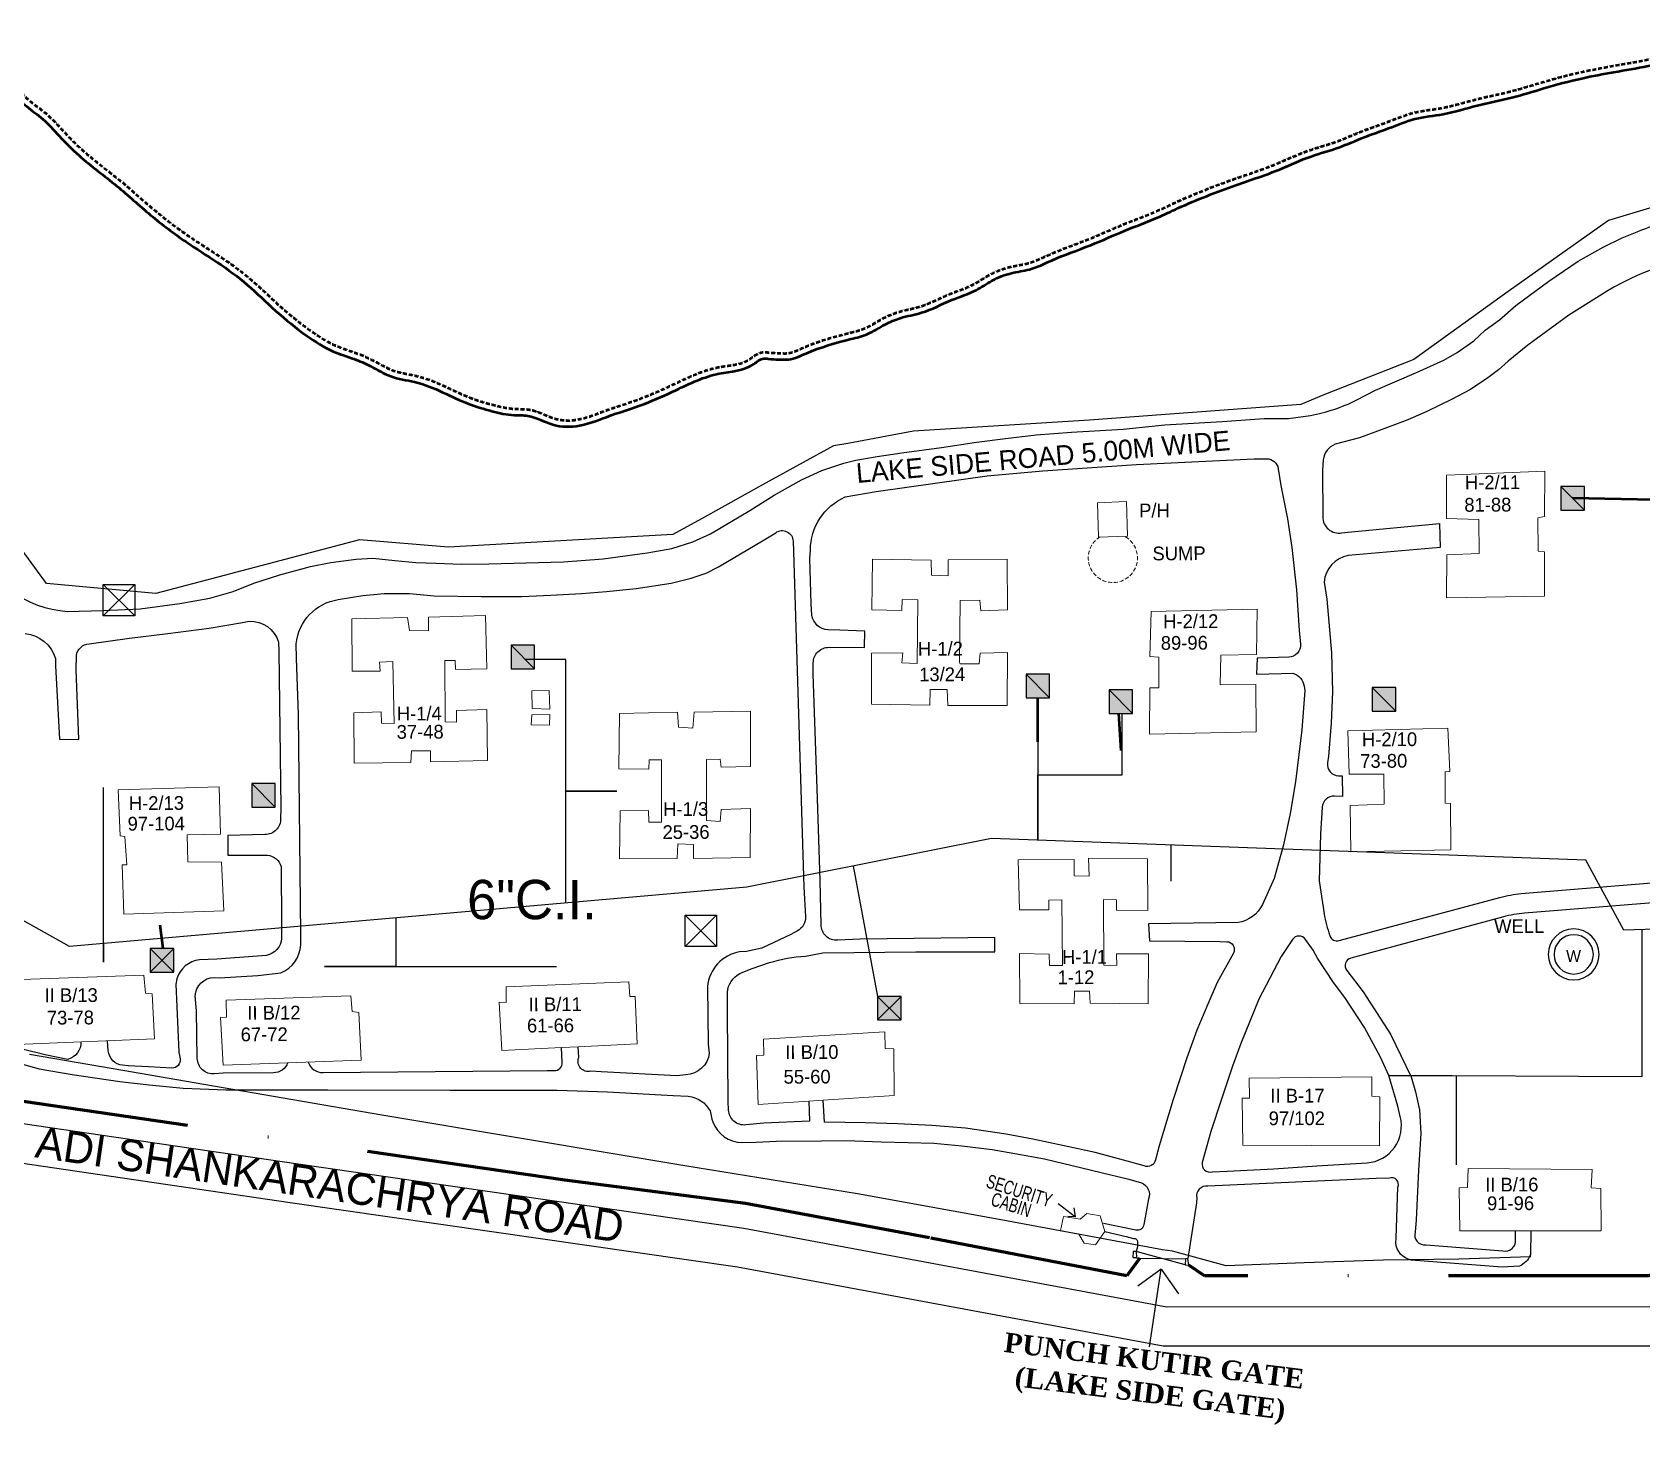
# Model space of a CAD drawing. Header units: millimetres. Extents: x 783 to 2788, y -521 to 1643.
# Drawn here: x 1737.2 to 1941.9, y -450.1 to -272.9 of the extents above; entities that cross this region are included whole.
import ezdxf

# ---------------------------------------------------------------- set-up
doc = ezdxf.new("R2010")
doc.units = ezdxf.units.MM
doc.linetypes.add('DASHDOTX2', pattern=[50.8, 25.4, -12.7, 0, -12.7])
doc.linetypes.add('DASHED', pattern=[0.75, 0.5, -0.25])
for name, color, linetype, lineweight in [('Boudary Wall', 6, 'DASHDOTX2', 60), ('Building', 1, 'Continuous', 9), ('Lake', 140, 'DASHED', 50), ('Water Supply Line', 5, 'Continuous', 50)]:
    doc.layers.add(name, color=color, linetype=linetype, lineweight=lineweight)
for name, color, linetype in [('Fencing', 7, 'FENCELINE3'), ('Gate', 3, 'Continuous'), ('Road', 7, 'Continuous'), ('Road Binding', 203, 'DASHDOTX2'), ('Text Building', 7, 'Continuous'), ('Text Road', 3, 'Continuous'), ('Valve', 17, 'Continuous'), ('Water Line Dia Text', 7, 'Continuous'), ('Water Meter', 11, 'Continuous'), ('Well', 140, 'Continuous')]:
    doc.layers.add(name, color=color, linetype=linetype)
doc.linetypes.add('FENCELINE3', pattern='A,0.5,-0.2,["X",Standard,S=0.1,R=0,X=-0.1,Y=-0.05],-0.25', length=0.95)

# ---------------------------------------------------------------- blocks, each defined once
blk = doc.blocks.new('ACAD-Master Plan')
at = {"layer": 'Boudary Wall'}
for points in [[(-341.46, -116.55), (-345.55, -115.98), (-347.03, -115.83), (-355.47, -123.7), (-375.41, -128.32), (-400.2, -133.96), (-464.39, -148.94), (-486.76, -153.98), (-543.18, -153.99), (-545.18, -152.64)], [(-551.42, -151.73), (-553.07, -154), (-578.17, -149.16), (-601.58, -144.81), (-624.54, -141.81), (-672.55, -134.88), (-725.25, -127.17), (-765.64, -135.08)]]:
    blk.add_lwpolyline(points, dxfattribs=at)
at = {"layer": 'Building'}
for points in [[(-512.39, -57.62), (-512.42, -52.13), (-499.91, -51.64), (-499.93, -57.37), (-500.8, -57.57), (-500.73, -61.8), (-499.96, -61.9), (-499.93, -67.54), (-512.42, -67.74), (-512.36, -62.25), (-508.26, -62.09), (-508.29, -57.75)], [(-556.82, -55.65), (-553.1, -55.47), (-552.97, -59.9), (-556.69, -60)], [(-585.43, -62.83), (-577.98, -62.95), (-577.93, -64.86), (-575.78, -64.94), (-575.79, -62.9), (-568.29, -62.8), (-568.27, -69.28), (-571.66, -69.38), (-571.75, -68.02), (-574.26, -68.07), (-574.34, -75.96), (-574.29, -76.14), (-571.87, -76.13), (-571.73, -74.77), (-568.26, -74.68), (-568.29, -81.43), (-575.83, -81.44), (-575.93, -79.41), (-578.07, -79.41), (-578.11, -81.4), (-585.56, -81.28), (-585.53, -74.76), (-581.56, -74.75), (-581.69, -76.02), (-579.73, -76.1), (-579.66, -67.99), (-581.67, -67.95), (-581.71, -69.35), (-585.5, -69.27)], [(-536.56, -74.94), (-536.48, -69.19), (-549.99, -69.48), (-550.13, -75.19), (-548.99, -75.28), (-548.99, -79.18), (-550.13, -79.18), (-550.17, -85.07), (-536.64, -84.77), (-536.67, -78.74), (-541.21, -78.8), (-541.11, -75.03)], [(-641.91, -70.21), (-634.63, -70), (-634.49, -76.78), (-638.45, -76.87), (-638.49, -75.7), (-639.83, -75.71), (-639.76, -83.53), (-638.34, -83.57), (-638.35, -82.08), (-634.47, -81.96), (-634.4, -88.45), (-641.64, -88.62), (-641.64, -87.22), (-644.07, -87.22), (-644.15, -88.7), (-651.34, -88.79), (-651.41, -82.38), (-647.93, -82.25), (-647.88, -83.7), (-646.27, -83.74), (-646.42, -75.83), (-648.12, -75.92), (-648.03, -77.08), (-651.59, -77.08), (-651.66, -70.42), (-644.58, -70.25), (-644.33, -71.9), (-641.91, -71.93)], [(-628.76, -79.55), (-626.57, -79.51), (-626.48, -81.91), (-628.71, -81.83)], [(-628.75, -82.64), (-626.48, -82.59), (-626.52, -83.92), (-628.82, -83.88)], [(-610.21, -82.26), (-610.12, -84.19), (-608.26, -84.3), (-608.11, -82.26), (-600.95, -82.17), (-600.93, -89.18), (-604.69, -89.27), (-604.78, -88.27), (-606.52, -88.31), (-606.55, -96.06), (-604.82, -96.18), (-604.69, -94.66), (-600.93, -94.54), (-600.99, -100.76), (-608.18, -100.89), (-608.18, -99.12), (-610.2, -99.04), (-610.28, -100.89), (-617.59, -100.94), (-617.5, -94.84), (-613.91, -94.79), (-613.87, -96.27), (-612.25, -96.27), (-612.26, -88.36), (-613.83, -88.36), (-613.87, -89.52), (-617.67, -89.49), (-617.61, -82.44)], [(-512.56, -89.86), (-511.97, -89.84), (-512.23, -84.33), (-524.97, -84.64), (-524.8, -90.17), (-520.4, -90.16), (-520.32, -93.97), (-524.68, -94.15), (-524.56, -100.04), (-511.85, -99.79), (-511.91, -93.88), (-512.59, -93.86)], [(-668.36, -97.8), (-668.54, -91.8), (-681.39, -92.16), (-681.13, -98.01), (-680.52, -98.08), (-680.27, -101.71), (-680.88, -101.71), (-680.67, -107.97), (-667.94, -107.55), (-668.24, -101.38), (-672.52, -101.34), (-672.6, -97.89)], [(-559.73, -117.78), (-557.81, -117.79), (-557.73, -119.31), (-550.37, -119.38), (-550.33, -113.03), (-554.37, -113.04), (-554.36, -114.51), (-556.01, -114.49), (-556.03, -106.13), (-554.4, -106.17), (-554.37, -107.46), (-550.38, -107.5), (-550.44, -100.94), (-557.94, -100.87), (-557.88, -103.13), (-559.77, -103.11), (-559.78, -101.02), (-566.9, -101.05), (-566.74, -107.43), (-562.98, -107.45), (-563, -106.19), (-561.32, -106.14), (-561.24, -114.52), (-562.89, -114.53), (-562.97, -113.06), (-566.74, -112.97), (-566.68, -119.34), (-559.75, -119.39)], [(-693.68, -116.3), (-693.68, -118.65), (-694.46, -118.75), (-694.26, -124.55), (-676.77, -123.83), (-677.07, -118.1), (-677.88, -118.04), (-678.11, -115.75)], [(-667.62, -118.91), (-667.61, -121.07), (-668.37, -121.13), (-668.03, -127.2), (-650.45, -126.54), (-650.75, -120.47), (-651.6, -120.38), (-651.77, -118.35)], [(-537.45, -131.39), (-537.49, -128.85), (-521.91, -128.69), (-521.91, -131.12), (-520.9, -131.21), (-520.92, -137.46), (-538.3, -137.37), (-538.39, -131.4)], [(-561.11, -146.44), (-558.99, -146.8), (-558.14, -146.05), (-556.46, -146.35), (-555.85, -148.35), (-557.06, -150.06), (-558.52, -149.83), (-559.16, -148.69), (-561.51, -148.22)]]:
    blk.add_lwpolyline(points, close=True, dxfattribs=at)
for points in [[(-622.85, -124.84), (-615.37, -124.48), (-615.63, -118.44), (-616.3, -118.47), (-616.43, -116.59), (-632.01, -117.21), (-632, -119.21), (-632.91, -119.19), (-632.58, -125.31), (-624.97, -124.94)], [(-622.85, -124.84), (-624.97, -124.94)], [(-591.69, -131.65), (-582.66, -131.07), (-582.73, -125.12), (-583.81, -125.05), (-583.87, -122.94), (-599.28, -123.88), (-599.25, -125.92), (-600.18, -125.97), (-599.96, -132.18), (-593.52, -131.76)], [(-593.52, -131.76), (-591.69, -131.65)], [(-501.69, -148.27), (-492.73, -148.27), (-492.78, -142.88), (-494.01, -142.79), (-493.87, -140.47), (-509.64, -140.32), (-509.73, -142.76), (-510.78, -142.78), (-510.7, -148.26), (-503.63, -148.27)], [(-503.63, -148.27), (-501.69, -148.27)]]:
    blk.add_lwpolyline(points, dxfattribs=at)
at = {"layer": 'Building', "linetype": 'DASHED'}
blk.add_arc((-554.85, -62.66), 3.13, 121.5807, 61.3452, dxfattribs=at)
at = {"layer": 'Fencing', "linetype": 'FENCELINE3'}
blk.add_lwpolyline([(-480.82, -16.43), (-491.79, -19.71), (-504.56, -28.78), (-516.58, -37.41), (-528.02, -41.91), (-530.96, -43.12), (-545.87, -44.25), (-557.82, -45.11), (-580.21, -46.54), (-588.57, -48.08), (-590.38, -48.38), (-599.41, -53.37), (-607.17, -57.68), (-610.83, -59.68), (-639.34, -61.29), (-650.67, -60.37), (-676.6, -67.18), (-690.47, -65.91), (-694.74, -60.1)], dxfattribs=at)
at = {"layer": 'Gate'}
for points in [[(-545.6, -151.84), (-545.66, -152.58), (-551.87, -150.9), (-552.25, -150.9), (-552.29, -151.65), (-551.86, -151.67)], [(-551.86, -151.67), (-551.86, -151.72), (-551.42, -151.73)], [(-551.42, -151.73), (-545.59, -151.82), (-545.6, -151.84)], [(-545.66, -152.58), (-545.18, -152.64), (-545.3, -151.79), (-545.6, -151.84)]]:
    blk.add_lwpolyline(points, dxfattribs=at)
at = {"layer": 'Lake'}
blk.add_open_spline([(-798.22, 179.18), (-797.78, 179.3), (-797.35, 179.42), (-796.06, 179.78), (-795.19, 180.02), (-793.44, 180.47), (-792.57, 180.67), (-790.78, 181.04), (-789.87, 181.18), (-788.55, 181.28), (-788.16, 181.29), (-787.39, 181.29), (-787.01, 181.27), (-786.24, 181.24), (-785.86, 181.22), (-785.25, 181.21), (-785.02, 181.21), (-784.49, 181.24), (-784.18, 181.27), (-783.54, 181.34), (-783.2, 181.37), (-782.63, 181.4), (-782.39, 181.41), (-781.92, 181.39), (-781.69, 181.37), (-781.01, 181.28), (-780.57, 181.18), (-779.62, 180.91), (-779.11, 180.74), (-778, 180.37), (-777.4, 180.16), (-776.19, 179.76), (-775.59, 179.58), (-774.37, 179.21), (-773.75, 179.04), (-772.49, 178.64), (-771.85, 178.41), (-770.59, 177.89), (-769.98, 177.59), (-768.71, 176.88), (-768.06, 176.44), (-766.84, 175.5), (-766.26, 175), (-765.17, 173.95), (-764.65, 173.41), (-763.88, 172.63), (-763.63, 172.37), (-763.09, 171.85), (-762.82, 171.59), (-762.3, 171.06), (-762.06, 170.8), (-761.58, 170.23), (-761.35, 169.93), (-760.93, 169.32), (-760.73, 169), (-760.29, 168.28), (-760.06, 167.87), (-759.59, 167.07), (-759.35, 166.66), (-758.78, 165.67), (-758.44, 165.07), (-757.8, 163.86), (-757.49, 163.24), (-756.8, 161.82), (-756.43, 161.01), (-755.68, 159.39), (-755.31, 158.58), (-754.58, 156.87), (-754.23, 155.99), (-753.55, 154.21), (-753.22, 153.32), (-752.57, 151.53), (-752.25, 150.63), (-751.66, 149.04), (-751.39, 148.35), (-750.83, 146.96), (-750.53, 146.25), (-750.09, 145.07), (-749.92, 144.61), (-749.49, 143.18), (-749.28, 142.23), (-748.99, 140.76), (-748.89, 140.24), (-748.68, 139.2), (-748.57, 138.69), (-748.22, 137.14), (-747.98, 136.11), (-747.54, 134.22), (-747.33, 133.36), (-746.97, 131.77), (-746.8, 131.04), (-746.47, 129.57), (-746.3, 128.82), (-746.1, 127.62), (-746.04, 127.18), (-745.95, 126.31), (-745.91, 125.88), (-745.83, 125.06), (-745.79, 124.66), (-745.64, 123.5), (-745.5, 122.72), (-745.17, 121.15), (-744.98, 120.36), (-744.63, 118.74), (-744.48, 117.91), (-744.34, 116.71), (-744.32, 116.35), (-744.28, 115.66), (-744.26, 115.32), (-744.23, 114.6), (-744.2, 114.23), (-744.14, 113.55), (-744.09, 113.23), (-743.98, 112.58), (-743.91, 112.25), (-743.69, 111.24), (-743.52, 110.55), (-743.3, 109.09), (-743.25, 108.39), (-743.13, 107.17), (-743.07, 106.65), (-742.91, 105.61), (-742.81, 105.11), (-742.6, 104.25), (-742.49, 103.9), (-742.26, 103.18), (-742.13, 102.82), (-741.83, 101.98), (-741.67, 101.51), (-741.44, 100.66), (-741.36, 100.29), (-741.22, 99.56), (-741.17, 99.2), (-741.04, 98.12), (-740.99, 97.4), (-740.9, 95.99), (-740.86, 95.3), (-740.75, 93.93), (-740.69, 93.26), (-740.53, 91.92), (-740.43, 91.25), (-740.23, 90.05), (-740.14, 89.52), (-739.96, 88.43), (-739.89, 87.87), (-739.79, 86.73), (-739.78, 86.17), (-739.75, 85.12), (-739.73, 84.62), (-739.66, 83.83), (-739.62, 83.54), (-739.51, 82.95), (-739.45, 82.65), (-739.23, 81.75), (-739.05, 81.15), (-738.67, 79.9), (-738.46, 79.26), (-738.08, 77.95), (-737.92, 77.3), (-737.56, 75.88), (-737.38, 75.1), (-737.04, 73.76), (-736.88, 73.2), (-736.55, 72.06), (-736.37, 71.48), (-736.01, 70.29), (-735.83, 69.68), (-735.54, 68.58), (-735.42, 68.1), (-735.21, 67.15), (-735.11, 66.68), (-734.88, 65.6), (-734.75, 65), (-734.32, 63.21), (-733.96, 62.03), (-733.26, 59.87), (-732.94, 58.89), (-732.31, 56.94), (-731.99, 55.97), (-731.01, 53.07), (-730.32, 51.14), (-729.29, 48.26), (-728.95, 47.31), (-728.23, 45.27), (-727.85, 44.19), (-727.17, 42.42), (-726.89, 41.72), (-726.25, 40.35), (-725.9, 39.67), (-725.18, 38.38), (-724.81, 37.76), (-724.16, 36.7), (-723.88, 36.26), (-723.31, 35.38), (-723.02, 34.93), (-722.55, 34.14), (-722.37, 33.81), (-722.05, 33.2), (-721.92, 32.91), (-721.68, 32.34), (-721.57, 32.06), (-721.24, 31.22), (-721.04, 30.68), (-720.64, 29.77), (-720.46, 29.4), (-720.05, 28.66), (-719.82, 28.3), (-719.37, 27.66), (-719.15, 27.37), (-718.68, 26.8), (-718.43, 26.51), (-717.97, 25.95), (-717.76, 25.69), (-717.35, 25.15), (-717.17, 24.87), (-716.63, 24.04), (-716.3, 23.47), (-715.75, 22.53), (-715.53, 22.15), (-715.07, 21.38), (-714.83, 21), (-714.12, 19.85), (-713.64, 19.09), (-712.67, 17.56), (-712.18, 16.81), (-711.32, 15.5), (-710.94, 14.94), (-710.25, 13.95), (-709.93, 13.51), (-709.38, 12.79), (-709.15, 12.51), (-708.69, 11.97), (-708.46, 11.72), (-708.05, 11.34), (-707.89, 11.2), (-707.63, 11.01), (-707.54, 10.94), (-707.33, 10.8), (-707.22, 10.72), (-706.95, 10.53), (-706.8, 10.41), (-706.57, 10.19), (-706.49, 10.11), (-706.36, 9.95), (-706.29, 9.87), (-706.12, 9.63), (-706.02, 9.48), (-705.86, 9.22), (-705.79, 9.12), (-705.64, 8.91), (-705.56, 8.81), (-705.33, 8.5), (-705.16, 8.3), (-704.62, 7.69), (-704.23, 7.3), (-703.24, 6.36), (-702.63, 5.83), (-701.4, 4.74), (-700.78, 4.2), (-699.56, 3.09), (-698.95, 2.52), (-697.94, 1.53), (-697.55, 1.11), (-696.86, 0.35), (-696.57, 0), (-696, -0.7), (-695.73, -1.05), (-694.92, -2.08), (-694.39, -2.75), (-693.53, -3.67), (-693.23, -3.97), (-692.67, -4.47), (-692.42, -4.68), (-691.87, -5.1), (-691.59, -5.31), (-691.05, -5.72), (-690.8, -5.91), (-690.3, -6.33), (-690.07, -6.55), (-689.61, -6.99), (-689.4, -7.22), (-688.87, -7.78), (-688.57, -8.11), (-687.5, -9.28), (-686.69, -10.09), (-684.98, -11.61), (-684.07, -12.33), (-682.47, -13.58), (-681.78, -14.11), (-680.16, -15.44), (-679.26, -16.25), (-677.67, -17.63), (-676.99, -18.22), (-675.6, -19.36), (-674.9, -19.91), (-673.39, -21.03), (-672.59, -21.59), (-670.96, -22.67), (-670.13, -23.2), (-668.5, -24.26), (-667.7, -24.8), (-666.13, -25.92), (-665.36, -26.51), (-663.92, -27.72), (-663.26, -28.33), (-661.97, -29.54), (-661.34, -30.15), (-660.05, -31.3), (-659.39, -31.85), (-658.07, -32.9), (-657.41, -33.39), (-656.08, -34.33), (-655.4, -34.77), (-654.37, -35.34), (-654.02, -35.51), (-653.31, -35.81), (-652.93, -35.95), (-652.01, -36.27), (-651.46, -36.46), (-650.34, -36.88), (-649.79, -37.11), (-648.93, -37.53), (-648.63, -37.69), (-648.05, -38.01), (-647.77, -38.17), (-647.15, -38.49), (-646.82, -38.66), (-646.22, -38.88), (-645.94, -38.96), (-645.35, -39.1), (-645.04, -39.17), (-644.31, -39.31), (-643.88, -39.39), (-643.02, -39.6), (-642.59, -39.72), (-641.35, -40.15), (-640.56, -40.49), (-639.16, -41.13), (-638.54, -41.43), (-637.51, -41.91), (-637.08, -42.09), (-636.14, -42.46), (-635.61, -42.64), (-634.67, -42.92), (-634.26, -43.03), (-633.52, -43.22), (-633.18, -43.31), (-632.52, -43.47), (-632.2, -43.53), (-631.58, -43.63), (-631.3, -43.67), (-630.83, -43.7), (-630.64, -43.7), (-630.23, -43.71), (-630.01, -43.71), (-629.61, -43.73), (-629.42, -43.74), (-629.05, -43.79), (-628.86, -43.83), (-628.5, -43.92), (-628.33, -43.97), (-627.83, -44.14), (-627.51, -44.27), (-626.89, -44.54), (-626.58, -44.67), (-625.98, -44.89), (-625.7, -44.98), (-625.1, -45.1), (-624.79, -45.13), (-623.99, -45.17), (-623.5, -45.14), (-622.4, -44.96), (-621.78, -44.78), (-620.73, -44.42), (-620.29, -44.26), (-619.47, -43.95), (-619.1, -43.82), (-618.36, -43.56), (-617.99, -43.44), (-616.89, -43.07), (-616.16, -42.83), (-614.81, -42.34), (-614.18, -42.1), (-612.93, -41.58), (-612.31, -41.3), (-611.09, -40.75), (-610.5, -40.46), (-609.29, -39.89), (-608.67, -39.6), (-607.55, -39.14), (-607.05, -38.95), (-606.1, -38.65), (-605.66, -38.53), (-604.87, -38.36), (-604.53, -38.31), (-603.88, -38.21), (-603.56, -38.17), (-602.75, -38.04), (-602.28, -37.94), (-601.69, -37.73), (-601.53, -37.66), (-601.24, -37.51), (-601.12, -37.43), (-600.87, -37.26), (-600.72, -37.14), (-600.38, -36.89), (-600.18, -36.76), (-599.83, -36.6), (-599.71, -36.55), (-599.5, -36.5), (-599.41, -36.49), (-599.15, -36.47), (-599, -36.48), (-598.77, -36.5), (-598.69, -36.51), (-598.54, -36.53), (-598.47, -36.54), (-598.33, -36.55), (-598.26, -36.56), (-598.04, -36.58), (-597.89, -36.58), (-597.59, -36.6), (-597.43, -36.6), (-597.12, -36.62), (-596.97, -36.62), (-596.66, -36.63), (-596.5, -36.63), (-596.22, -36.62), (-596.11, -36.6), (-595.74, -36.53), (-595.48, -36.45), (-594.92, -36.23), (-594.63, -36.09), (-594.11, -35.86), (-593.89, -35.77), (-593.46, -35.59), (-593.24, -35.5), (-592.59, -35.26), (-592.16, -35.11), (-590.85, -34.69), (-589.98, -34.44), (-588.76, -34.13), (-588.41, -34.04), (-587.73, -33.87), (-587.4, -33.79), (-586.87, -33.62), (-586.66, -33.55), (-586.29, -33.4), (-586.13, -33.33), (-585.8, -33.16), (-585.63, -33.07), (-585.13, -32.79), (-584.78, -32.58), (-584.13, -32.21), (-583.83, -32.05), (-583.22, -31.77), (-582.9, -31.64), (-582.28, -31.42), (-581.97, -31.32), (-581.35, -31.16), (-581.05, -31.09), (-580.34, -30.93), (-579.94, -30.84), (-579.32, -30.66), (-579.09, -30.59), (-578.62, -30.41), (-578.38, -30.32), (-577.67, -30.01), (-577.18, -29.78), (-576.38, -29.42), (-576.08, -29.28), (-575.41, -29), (-575.07, -28.87), (-574.39, -28.62), (-574.05, -28.5), (-573.37, -28.23), (-573.01, -28.08), (-572.47, -27.8), (-572.26, -27.68), (-571.82, -27.42), (-571.6, -27.28), (-571.11, -26.98), (-570.84, -26.81), (-570.27, -26.5), (-569.98, -26.36), (-569.24, -26.04), (-568.8, -25.88), (-568.04, -25.66), (-567.73, -25.59), (-567.13, -25.47), (-566.84, -25.42), (-566.3, -25.32), (-566.06, -25.28), (-565.64, -25.17), (-565.46, -25.12), (-565.09, -25), (-564.91, -24.93), (-564.34, -24.71), (-563.96, -24.53), (-563.21, -24.19), (-562.84, -24.03), (-562.1, -23.71), (-561.73, -23.56), (-560.63, -23.13), (-559.89, -22.86), (-558.56, -22.35), (-557.96, -22.12), (-556.77, -21.62), (-556.17, -21.36), (-554.92, -20.82), (-554.27, -20.54), (-552.27, -19.72), (-550.94, -19.24), (-548.98, -18.4), (-548.3, -18.09), (-547.04, -17.5), (-546.46, -17.24), (-545.3, -16.73), (-544.72, -16.49), (-542.96, -15.77), (-541.78, -15.31), (-539.68, -14.54), (-538.75, -14.22), (-536.91, -13.59), (-536, -13.27), (-534.58, -12.74), (-534.06, -12.54), (-533.03, -12.1), (-532.51, -11.87), (-531.49, -11.43), (-530.98, -11.22), (-530.07, -10.87), (-529.66, -10.72), (-528.84, -10.46), (-528.44, -10.34), (-527.6, -10.09), (-527.16, -9.95), (-526.41, -9.7), (-526.11, -9.59), (-525.49, -9.34), (-525.17, -9.21), (-524.41, -8.89), (-523.96, -8.7), (-523.16, -8.37), (-522.81, -8.24), (-522.13, -7.99), (-521.79, -7.87), (-521.03, -7.6), (-520.62, -7.46), (-519.84, -7.17), (-519.48, -7.02), (-518.73, -6.73), (-518.35, -6.58), (-517.55, -6.3), (-517.13, -6.16), (-516.08, -5.89), (-515.47, -5.79), (-514.29, -5.61), (-513.71, -5.53), (-512.77, -5.37), (-512.39, -5.29), (-511.63, -5.11), (-511.24, -5.01), (-510.25, -4.74), (-509.63, -4.57), (-508.51, -4.28), (-508.03, -4.16), (-507.07, -3.94), (-506.6, -3.84), (-505.52, -3.6), (-504.91, -3.47), (-503.14, -3.02), (-501.95, -2.65), (-499.76, -1.99), (-498.77, -1.71), (-496.77, -1.18), (-495.76, -0.94), (-493.74, -0.52), (-492.73, -0.33), (-490.41, 0.09), (-489.1, 0.31), (-486.71, 0.76), (-485.61, 0.99), (-483.43, 1.48), (-482.34, 1.74), (-480.09, 2.31), (-478.94, 2.61), (-476.63, 3.21), (-475.48, 3.52), (-473.73, 4), (-473.13, 4.17), (-471.92, 4.48), (-471.3, 4.62), (-470.33, 4.79), (-469.99, 4.84), (-469.3, 4.92), (-468.96, 4.94), (-467.97, 5.02), (-467.33, 5.07), (-466.38, 5.21), (-466.06, 5.27), (-465.4, 5.45), (-465.06, 5.55), (-464.25, 5.82), (-463.77, 5.99), (-462.91, 6.28), (-462.52, 6.4), (-461.75, 6.61), (-461.36, 6.7), (-460.37, 6.91), (-459.76, 7.02), (-457.79, 7.38), (-456.43, 7.62), (-453.5, 8.15), (-451.93, 8.44), (-448.8, 9.06), (-447.24, 9.39), (-444.02, 10.06), (-442.36, 10.41), (-439.3, 11.04), (-437.89, 11.33), (-435.54, 11.78), (-434.6, 11.95), (-432.73, 12.28), (-431.8, 12.45), (-430.34, 12.75), (-429.81, 12.87), (-428.72, 13.12), (-428.17, 13.25), (-427.08, 13.47), (-426.54, 13.56), (-425.13, 13.75), (-424.28, 13.79), (-422.9, 13.87), (-422.35, 13.91), (-421.26, 14), (-420.71, 14.05), (-419.08, 14.24), (-417.98, 14.4), (-416.23, 14.67), (-415.58, 14.78), (-414.44, 14.99), (-413.97, 15.08), (-412.99, 15.28), (-412.5, 15.38), (-411.61, 15.53), (-411.21, 15.59), (-410.49, 15.65), (-410.16, 15.67), (-409.52, 15.69), (-409.2, 15.69), (-408.25, 15.67), (-407.64, 15.65), (-406.07, 15.67), (-405.09, 15.75), (-403.34, 15.96), (-402.57, 16.06), (-401.11, 16.26), (-400.41, 16.36), (-399.61, 16.4)], degree=3, knots=[0, 0, 0, 0, 1.343408, 1.343408, 4.030225, 4.030225, 6.688196, 6.688196, 9.346167, 9.346167, 10.451609, 10.451609, 11.557051, 11.557051, 12.732945, 12.732945, 13.480569, 13.480569, 14.452213, 14.452213, 15.423857, 15.423857, 16.048129, 16.048129, 16.6724, 16.6724, 17.920943, 17.920943, 19.445443, 19.445443, 21.375664, 21.375664, 23.305884, 23.305884, 25.236104, 25.236104, 27.179981, 27.179981, 29.123857, 29.123857, 31.330314, 31.330314, 33.53677, 33.53677, 35.743227, 35.743227, 36.861649, 36.861649, 37.980071, 37.980071, 38.995311, 38.995311, 40.052397, 40.052397, 41.109483, 41.109483, 42.507174, 42.507174, 43.904866, 43.904866, 45.930968, 45.930968, 47.957071, 47.957071, 50.620812, 50.620812, 53.284553, 53.284553, 56.11681, 56.11681, 58.949067, 58.949067, 61.813198, 61.813198, 64.076525, 64.076525, 66.339852, 66.339852, 67.766925, 67.766925, 70.621071, 70.621071, 72.217631, 72.217631, 73.814191, 73.814191, 77.00731, 77.00731, 79.64173, 79.64173, 81.890397, 81.890397, 84.139065, 84.139065, 85.416911, 85.416911, 86.694756, 86.694756, 87.915335, 87.915335, 90.356493, 90.356493, 92.797652, 92.797652, 95.23881, 95.23881, 96.25873, 96.25873, 97.278649, 97.278649, 98.427738, 98.427738, 99.469723, 99.469723, 100.511707, 100.511707, 102.595676, 102.595676, 104.679646, 104.679646, 106.306245, 106.306245, 107.932845, 107.932845, 109.102843, 109.102843, 110.272841, 110.272841, 111.725822, 111.725822, 112.774667, 112.774667, 113.823512, 113.823512, 115.921203, 115.921203, 118.018893, 118.018893, 120.084429, 120.084429, 122.149966, 122.149966, 123.775849, 123.775849, 125.401733, 125.401733, 127.027617, 127.027617, 128.580427, 128.580427, 129.54737, 129.54737, 130.514314, 130.514314, 132.448201, 132.448201, 134.436119, 134.436119, 136.424037, 136.424037, 138.815203, 138.815203, 140.622012, 140.622012, 142.42882, 142.42882, 144.326817, 144.326817, 145.762376, 145.762376, 147.197935, 147.197935, 149.078736, 149.078736, 152.840338, 152.840338, 155.919566, 155.919566, 158.998794, 158.998794, 165.157249, 165.157249, 168.185102, 168.185102, 171.625259, 171.625259, 173.95982, 173.95982, 176.294382, 176.294382, 178.498733, 178.498733, 180.072151, 180.072151, 181.64557, 181.64557, 182.714175, 182.714175, 183.601116, 183.601116, 184.488057, 184.488057, 186.261938, 186.261938, 187.603498, 187.603498, 188.945058, 188.945058, 190.102284, 190.102284, 191.259511, 191.259511, 192.213772, 192.213772, 193.168033, 193.168033, 195.076556, 195.076556, 196.43317, 196.43317, 197.789785, 197.789785, 200.503014, 200.503014, 203.216244, 203.216244, 205.257136, 205.257136, 206.915871, 206.915871, 208.032501, 208.032501, 209.149131, 209.149131, 209.873776, 209.873776, 210.258391, 210.258391, 210.643007, 210.643007, 211.121547, 211.121547, 211.369373, 211.369373, 211.6172, 211.6172, 212.112852, 212.112852, 212.531576, 212.531576, 212.9503, 212.9503, 213.787747, 213.787747, 215.529171, 215.529171, 217.981766, 217.981766, 220.434361, 220.434361, 222.904461, 222.904461, 224.575171, 224.575171, 225.892462, 225.892462, 227.209753, 227.209753, 229.844335, 229.844335, 231.177102, 231.177102, 232.239845, 232.239845, 233.302588, 233.302588, 234.220931, 234.220931, 235.125232, 235.125232, 236.029533, 236.029533, 237.367066, 237.367066, 240.867043, 240.867043, 244.411166, 244.411166, 246.982888, 246.982888, 250.594313, 250.594313, 253.321702, 253.321702, 256.04909, 256.04909, 259.019173, 259.019173, 261.989256, 261.989256, 264.829435, 264.829435, 267.669615, 267.669615, 270.316556, 270.316556, 272.963497, 272.963497, 275.610439, 275.610439, 278.097517, 278.097517, 280.584595, 280.584595, 281.834501, 281.834501, 283.084407, 283.084407, 284.812026, 284.812026, 286.539645, 286.539645, 287.512825, 287.512825, 288.486006, 288.486006, 289.706161, 289.706161, 290.688711, 290.688711, 291.67126, 291.67126, 292.921108, 292.921108, 294.170955, 294.170955, 296.67065, 296.67065, 298.711904, 298.711904, 300.154181, 300.154181, 301.901089, 301.901089, 303.181979, 303.181979, 304.233631, 304.233631, 305.285284, 305.285284, 306.231655, 306.231655, 306.845741, 306.845741, 307.459828, 307.459828, 307.955307, 307.955307, 308.435827, 308.435827, 308.916347, 308.916347, 309.877387, 309.877387, 310.901619, 310.901619, 311.943455, 311.943455, 312.98529, 312.98529, 314.599263, 314.599263, 316.656141, 316.656141, 318.078322, 318.078322, 319.23661, 319.23661, 320.394899, 320.394899, 322.711477, 322.711477, 324.784264, 324.784264, 326.85705, 326.85705, 328.841158, 328.841158, 330.825265, 330.825265, 332.3578, 332.3578, 333.650802, 333.650802, 334.608783, 334.608783, 335.566764, 335.566764, 337.157152, 337.157152, 337.780012, 337.780012, 338.32038, 338.32038, 338.860749, 338.860749, 339.401117, 339.401117, 339.644598, 339.644598, 339.794178, 339.794178, 340.093339, 340.093339, 340.327224, 340.327224, 340.565295, 340.565295, 340.803366, 340.803366, 341.279508, 341.279508, 341.736129, 341.736129, 342.19275, 342.19275, 342.741669, 342.741669, 343.219845, 343.219845, 344.197757, 344.197757, 345.17567, 345.17567, 345.846277, 345.846277, 346.516885, 346.516885, 347.8581, 347.8581, 350.54053, 350.54053, 351.59696, 351.59696, 352.653391, 352.653391, 353.397636, 353.397636, 354.002605, 354.002605, 354.607575, 354.607575, 355.817514, 355.817514, 356.757713, 356.757713, 357.697911, 357.697911, 358.598065, 358.598065, 359.498218, 359.498218, 360.766461, 360.766461, 361.575768, 361.575768, 362.385075, 362.385075, 364.00369, 364.00369, 364.982331, 364.982331, 366.054849, 366.054849, 367.127367, 367.127367, 368.360881, 368.360881, 369.155571, 369.155571, 369.95026, 369.95026, 370.853957, 370.853957, 371.757655, 371.757655, 373.064507, 373.064507, 373.937912, 373.937912, 374.811317, 374.811317, 375.5999, 375.5999, 376.243288, 376.243288, 376.886675, 376.886675, 378.17345, 378.17345, 379.34726, 379.34726, 380.52107, 380.52107, 382.86869, 382.86869, 384.830839, 384.830839, 386.792989, 386.792989, 388.916344, 388.916344, 393.163055, 393.163055, 395.447472, 395.447472, 397.326579, 397.326579, 399.205687, 399.205687, 402.963901, 402.963901, 405.878808, 405.878808, 408.793715, 408.793715, 410.502767, 410.502767, 412.21182, 412.21182, 413.819761, 413.819761, 415.064811, 415.064811, 416.309861, 416.309861, 417.715194, 417.715194, 418.749385, 418.749385, 419.783575, 419.783575, 421.248262, 421.248262, 422.321194, 422.321194, 423.394125, 423.394125, 424.726414, 424.726414, 425.922295, 425.922295, 427.118177, 427.118177, 428.378299, 428.378299, 430.144227, 430.144227, 431.910156, 431.910156, 433.121569, 433.121569, 434.332982, 434.332982, 436.259125, 436.259125, 437.714346, 437.714346, 439.169567, 439.169567, 441.047571, 441.047571, 444.80358, 444.80358, 447.866436, 447.866436, 450.929293, 450.929293, 453.992149, 453.992149, 457.974962, 457.974962, 461.360305, 461.360305, 464.745647, 464.745647, 468.333972, 468.333972, 471.922298, 471.922298, 473.765848, 473.765848, 475.609399, 475.609399, 476.594166, 476.594166, 477.578933, 477.578933, 479.548468, 479.548468, 480.658956, 480.658956, 481.769444, 481.769444, 483.284391, 483.284391, 484.430829, 484.430829, 485.577267, 485.577267, 487.408528, 487.408528, 491.562401, 491.562401, 496.360164, 496.360164, 501.157927, 501.157927, 506.238954, 506.238954, 510.53068, 510.53068, 513.386056, 513.386056, 516.241431, 516.241431, 517.906757, 517.906757, 519.572083, 519.572083, 521.166566, 521.166566, 523.654887, 523.654887, 525.324911, 525.324911, 526.994936, 526.994936, 530.334984, 530.334984, 532.356027, 532.356027, 533.838946, 533.838946, 535.321865, 535.321865, 536.450946, 536.450946, 537.377178, 537.377178, 538.30341, 538.30341, 540.155874, 540.155874, 543.204438, 543.204438, 545.516598, 545.516598, 547.635905, 547.635905, 547.635905, 547.635905], dxfattribs=at)
at = {"layer": 'Lake', "linetype": 'Continuous'}
blk.add_spline([(-798, 178.41), (-792.47, 179.87), (-787.93, 180.49), (-784.69, 180.43), (-782.28, 180.6), (-778.73, 179.77), (-775.49, 178.71), (-772.31, 177.72), (-769.35, 176.31), (-766.35, 173.97), (-764.26, 171.87), (-762.33, 169.88), (-760.59, 167.2), (-758.93, 164.28), (-757.18, 160.72), (-755.3, 156.49), (-753.57, 151.94), (-751.94, 147.57), (-750.53, 143.85), (-749.64, 139.9), (-748.54, 134.97), (-747.44, 130.27), (-746.88, 127.38), (-746.53, 124.15), (-745.81, 120.39), (-745.16, 116.79), (-744.92, 113.41), (-744.2, 109.72), (-743.95, 107.35), (-743.35, 104), (-742.25, 100.59), (-741.75, 96.75), (-741.51, 93.41), (-741.1, 90.36), (-740.64, 87.31), (-740.45, 83.75), (-739.07, 78.5), (-737.7, 73.17), (-736.33, 68.45), (-735.36, 64.11), (-734, 59.55), (-732.41, 54.73), (-731.4, 51.81), (-729.2, 45.62), (-727.36, 40.85), (-724.44, 35.65), (-722.82, 32.94), (-721.46, 29.64), (-719.89, 27.02), (-718.27, 25.04), (-716.44, 22.12), (-714.43, 18.86), (-711.98, 15.04), (-710.1, 12.42), (-708.1, 10.36), (-707.14, 9.63), (-706.49, 8.73), (-705.62, 7.61), (-702.7, 4.83), (-699.75, 2.17), (-697.53, -0.11), (-695.7, -2.38), (-694.56, -3.74), (-693.04, -5.2), (-690.95, -6.83), (-688.87, -8.97), (-686.35, -11.46), (-681.58, -15.32), (-677.25, -19.04), (-672.72, -22.46), (-668.76, -25.05), (-664.95, -27.9), (-661.36, -31.2), (-657.39, -34.38), (-654.01, -36.38), (-651.38, -37.34), (-649.28, -38.25), (-646.71, -39.55), (-643.68, -40.26), (-640.06, -41.6), (-636.8, -43.06), (-633.84, -43.97), (-631, -44.49), (-629.26, -44.57), (-626.08, -45.69), (-622.7, -45.82), (-619.27, -44.73), (-614.4, -43.04), (-610.41, -41.31), (-604.91, -39.19), (-600.55, -38.01), (-599.25, -37.28), (-598.68, -37.32), (-597.38, -37.41), (-596.08, -37.4), (-593.86, -36.63), (-588.16, -34.8), (-586.03, -34.16), (-583.81, -32.95), (-581.89, -32.14), (-579.18, -31.45), (-575.33, -29.84), (-572.23, -28.58), (-570.19, -27.37), (-567.74, -26.41), (-565.47, -25.95), (-562.61, -24.8), (-557.65, -22.85), (-553.3, -21.01), (-549.15, -19.35), (-546.57, -18.17), (-539.19, -15.22), (-533.53, -13.18), (-529.64, -11.57), (-526.09, -10.43), (-522.89, -9.13), (-519.77, -8), (-516.42, -6.81), (-512.83, -6.19), (-508.5, -5.1), (-504.11, -4.09), (-500.04, -2.91), (-495.18, -1.64), (-491.11, -0.85), (-486.77, -0.06), (-482.62, 0.86), (-478.28, 1.95), (-474.04, 3.09), (-469.74, 4.06), (-466.05, 4.46), (-462.41, 5.59), (-459.04, 6.34), (-451.09, 7.8), (-446.32, 8.76), (-440.64, 9.95), (-436.05, 10.87), (-429.97, 12.02), (-425.81, 12.85), (-422.73, 13.08), (-416.99, 13.74), (-413.96, 14.27), (-410.53, 14.84), (-406.98, 14.86), (-402.86, 15.22), (-399.6, 15.66)], degree=3, dxfattribs=at)
at = {"layer": 'Road'}
for p, q in [((333.73, 313.19), (205.72, 175.85)), ((337.38, 309.78), (209.33, 172.4)), ((205.72, 175.85), (156.35, 125.3)), ((209.33, 172.4), (159.92, 121.81)), ((156.35, 125.3), (128.38, 96.67)), ((159.92, 121.81), (132.02, 93.23)), ((128.38, 96.67), (48.22, 9.22)), ((132.02, 93.23), (51.95, 5.88)), ((48.22, 9.22), (16.51, -27.09)), ((51.95, 5.88), (19.28, -31.51)), ((16.51, -27.09), (-15.72, -35.91)), ((19.28, -31.51), (-14.42, -40.74)), ((-15.72, -35.91), (-96.38, -57.15)), ((-14.42, -40.74), (-95.07, -61.97)), ((-96.38, -57.15), (-173.8, -78.77)), ((-95.07, -61.97), (-172.44, -83.59)), ((-173.8, -78.77), (-300.1, -114.53)), ((-172.44, -83.59), (-298.75, -119.35)), ((-300.1, -114.53), (-334.07, -123.94)), ((-298.75, -119.35), (-332.85, -128.79)), ((-334.07, -123.94), (-483.57, -157.94)), ((-332.85, -128.79), (-483.01, -162.94)), ((-726.24, -129.88), (-767.97, -138.04)), ((-658.79, -139.74), (-726.24, -129.88)), ((-726.12, -134.95), (-766.66, -142.88)), ((-659.51, -144.69), (-726.12, -134.95)), ((-767.97, -138.04), (-793.09, -146.85)), ((-601.8, -147.97), (-658.79, -139.74)), ((-766.66, -142.88), (-790.92, -151.39)), ((-602.61, -152.9), (-659.51, -144.69)), ((-793.09, -146.85), (-811.71, -158.37)), ((-547.98, -157.96), (-601.8, -147.97)), ((-790.92, -151.39), (-808.29, -162.13)), ((-548.44, -162.96), (-602.61, -152.9)), ((-811.71, -158.37), (-850.86, -210.06)), ((-483.57, -157.94), (-547.98, -157.96)), ((-808.29, -162.13), (-846.88, -213.07)), ((-483.01, -162.94), (-548.44, -162.96))]:
    blk.add_line(p, q, dxfattribs=at)
for points in [[(-699.55, -60.77, 0.294054), (-687.83, -69.46), (-683.33, -69.35), (-678.58, -69.13), (-673.52, -68.47), (-669.7, -67.78), (-666.73, -66.94), (-664.1, -65.85), (-660.8, -64.82), (-656.91, -63.76), (-654.34, -63.25), (-651.12, -62.81), (-648.99, -62.7), (-646.19, -62.98), (-643.51, -63.24), (-640.98, -63.34), (-637.72, -63.45), (-634.22, -63.4), (-624.72, -63.17), (-619.68, -62.76), (-614.07, -62.02), (-610.96, -61.47), (-608.28, -60.63), (-606.05, -59.61), (-601.03, -56.64), (-597.95, -54.66), (-594.46, -52.72), (-591.86, -51.55), (-589.08, -50.6), (-587.53, -50.2), (-584.82, -49.76), (-581.7, -49.28), (-576.66, -48.61), (-572.19, -47.95), (-568.51, -47.47), (-564.61, -47), (-560.13, -46.64), (-553.54, -46.26), (-548.22, -45.73), (-540.93, -45.3), (-535.59, -44.93), (-532.52, -44.92), (-529.71, -44.54, 0.062703), (-523.88, -42.6), (-521.45, -41.31), (-516.23, -39.07), (-512.75, -37.48), (-511.04, -36.52), (-508.92, -35.05), (-507.5, -33.66), (-505.68, -32.35), (-503.6, -30.55), (-499.39, -27.46), (-495.66, -24.9), (-492.48, -23.13), (-490.07, -21.92), (-488.16, -21.17, -0.06306), (-482.1, -19.42)], [(-695.51, -126.52), (-691.41, -127.65), (-687.23, -128.37), (-681.17, -129.27), (-677.43, -129.7), (-673.1, -130.13), (-667.7, -130.34), (-654.71, -130.35), (-639.18, -130.36), (-631.45, -130.37), (-625.53, -130.36), (-619.12, -130.6), (-610.77, -131.05), (-608.86, -131.12, -0.243092), (-606.08, -133.02), (-605.84, -134.05), (-605.72, -134.42, 0.303476), (-602.03, -137.04), (-600.24, -136.99), (-597.62, -136.84), (-591.93, -136.81), (-588.77, -136.76), (-584.3, -136.95), (-580.88, -137.04), (-577.62, -137.13), (-574.06, -137.46), (-570.2, -137.94), (-567.3, -138.41), (-563.53, -139.1), (-552.8, -141.68), (-551.22, -142.17, -0.417324), (-550.31, -144.19), (-550.72, -146.58), (-550.89, -147.48, -0.421434), (-551.91, -148.17), (-556.04, -147.35)], [(-476.41, -23.94, 0.13075), (-493, -29.36), (-496.83, -31.77), (-502.05, -35.57), (-504.58, -37.64), (-505.78, -38.74), (-507.31, -39.88), (-509.43, -41.27), (-511.69, -42.45), (-514.92, -44.03), (-517.33, -45.1), (-520.39, -46.25), (-523.46, -47.36), (-526.56, -48.2, 0.292591), (-528.08, -50.18), (-528.18, -51.48), (-528.16, -57.43, 0.4708), (-525.73, -59.46), (-524.97, -59.39), (-513.3, -58.27), (-513.2, -61.34), (-524.9, -62.34, 0.343611), (-527.97, -65.75), (-527.65, -67.92), (-527.05, -74.75), (-526.93, -79.69), (-527.08, -83.66), (-527.44, -87.86), (-527.55, -88.71, 0.433519), (-526.14, -90.38), (-525.69, -90.4), (-525.63, -92.99), (-526.66, -92.96, 0.407492), (-528.22, -94.38), (-528.45, -97.81), (-528.6, -103.75), (-527.98, -107.93, 0.035185), (-527.26, -110.71, 0.396732), (-526.05, -111.35), (-505.61, -105.84, -0.045519), (-502.93, -105.37), (-484.76, -103.88)], [(-593.52, -131.76), (-593.44, -134.32), (-599.24, -134.58), (-601.54, -134.8, -0.430978), (-603.73, -132.91), (-603.78, -131.82), (-603.85, -120.32), (-603.88, -117.93, -0.259816), (-602.31, -115.55), (-601.72, -115.27), (-600.71, -114.91), (-598.51, -114.15, -0.062036), (-593.96, -113.32), (-591.73, -112.89), (-579.92, -112.78), (-569.86, -112.78), (-569.87, -110.93), (-586.98, -111.14), (-589.85, -111.3, -0.427792), (-591.97, -109.33), (-592.06, -103.7), (-592.42, -93.25), (-592.97, -77.45), (-592.96, -76, -0.414369), (-590.95, -74.03), (-586.44, -74.06), (-586.39, -71.96), (-589.59, -71.85), (-591.06, -71.81, -0.36628), (-593.13, -69.92), (-593.21, -68.51), (-593.38, -62.74), (-593.32, -61.66, -0.295829), (-588.89, -54.9), (-584.94, -54.19), (-577.47, -53.14), (-570.83, -52.22), (-563.75, -51.57), (-551.85, -50.79), (-536.86, -50.04), (-535.29, -50.04, -0.36889), (-533.81, -51.31), (-533.48, -53.44), (-532.63, -57.69), (-532.08, -61.35), (-531.5, -66.72), (-531.14, -71.91), (-530.99, -73.65, -0.431891), (-532.46, -75.28), (-536.49, -75.43), (-536.59, -77.43), (-533.46, -77.37), (-531.94, -77.33, -0.278517), (-530.51, -78.97), (-530.44, -79.51), (-530.82, -84.53), (-531.62, -91.16), (-532.3, -95.19), (-533.13, -99.18), (-534.32, -103.46), (-535.83, -106.74, -0.251932), (-538.93, -109.04), (-550.3, -109.21), (-550.19, -111.38), (-541.22, -111.45), (-540.37, -111.48, -0.559786), (-539.52, -112.95), (-541.57, -116.68), (-542.77, -119.44), (-544.15, -122.73), (-545.43, -126.25), (-547.16, -131.56), (-548.96, -137.44), (-549.43, -139.23, -0.479072), (-550.86, -140.02), (-553.04, -139.42), (-557.09, -138.3), (-561.06, -137.47), (-565.03, -136.62), (-568.44, -135.98), (-573.59, -135.21), (-577.89, -134.86), (-582.21, -134.65), (-586.35, -134.52), (-591.55, -134.43), (-591.69, -131.65)], [(-501.69, -148.27), (-501.72, -151.31, -0.189141), (-503.14, -152.78), (-505.34, -152.9), (-516.89, -151.99, -0.342699), (-518.86, -149.79), (-518.83, -149.2), (-518.59, -142.71, 0.653358), (-519.68, -141.57), (-521.37, -141.6), (-542.76, -142.59, 0.514667), (-544.18, -144.08), (-544.19, -144.7), (-545.3, -151.79)], [(-555.85, -148.35), (-553.14, -148.98), (-552.22, -149.24, -0.420139), (-551.7, -149.7), (-551.73, -150.3), (-551.87, -150.9), (-551.86, -151.67)]]:
    blk.add_lwpolyline(points, format="xyb", dxfattribs=at)
at = {"layer": 'Road', "ltscale": 5}
for points in [[(-659.78, -126.89, -0.30839), (-661.63, -128.17), (-668.04, -128.2), (-669.15, -128.29, -0.43197), (-671.31, -126.33), (-671.42, -120.26), (-671.58, -118.37, -0.391194), (-669.17, -116.03), (-668.49, -116.06), (-663.63, -115.77), (-660.69, -115.44, 0.299824), (-658.16, -111.9), (-658.12, -110.56), (-658.44, -82.57), (-658.71, -75.42), (-658.72, -73.6, -0.34546), (-653.38, -67.96), (-650.25, -67.42), (-647.55, -67.17), (-644.31, -67.17), (-641.2, -67.48), (-635.18, -67.56), (-630.07, -67.55), (-626.32, -67.38), (-622.43, -67.18), (-619.24, -66.93), (-615.47, -66.53), (-611.03, -65.88), (-608.49, -65.23), (-606.58, -64.58), (-605, -63.78), (-599.43, -60.47), (-597.74, -59.46, -0.612785), (-595.53, -60.53), (-595.46, -61.82), (-594.16, -104.54), (-593.95, -108.26, -0.288502), (-594.98, -110.12), (-595.81, -110.57), (-599.52, -112.31), (-601.43, -112.73), (-602.32, -112.77, 0.338637), (-606.42, -117.2), (-606.31, -124.53), (-606.18, -125.65, -0.362503), (-609.17, -128.43), (-610.33, -128.55), (-619.95, -128.06), (-621.25, -127.96, -0.617291), (-622.79, -126.23), (-622.85, -124.84)], [(-686.12, -124.22), (-686.12, -124.24, -0.349134), (-687.76, -126.45), (-687.76, -126.45), (-690.65, -125.87), (-693.59, -125.14)], [(-693.2, -72.28, -0.306072), (-689.35, -75.46), (-689.33, -76.37), (-688.84, -85.72), (-686.36, -85.76), (-686.72, -76.88), (-686.69, -75.05, -0.343768), (-685.07, -73.58), (-679.95, -72.88), (-675.05, -72.29), (-669.79, -71.6), (-665.54, -70.87), (-664.72, -70.71, -0.341489), (-660.97, -73.37), (-660.92, -74.5), (-660.69, -94.51), (-660.71, -95.82, -0.43875), (-662.71, -97.83), (-667.44, -97.96), (-667.44, -100.47), (-667.14, -100.47), (-662.38, -100.49, -0.325908), (-660.66, -101.93), (-660.58, -109.34), (-660.6, -111.07, -0.345162), (-662.52, -113.23), (-668.82, -113.7), (-671.04, -113.78, 0.287351), (-673.93, -116.2), (-674.02, -116.87), (-673.66, -125.55), (-673.5, -126.37, -0.487003), (-674.53, -127.56), (-677.53, -127.41), (-680.12, -127.27), (-680.82, -127.21, -0.364648), (-682.63, -125.37), (-682.73, -124.08)], [(-484.55, -106.39), (-502.5, -107.86, 0.045519), (-505.18, -108.32), (-524.56, -113.56, 0.53156), (-525.1, -115.13), (-523.01, -117.88), (-519.53, -123.25), (-516.91, -128.68), (-516.35, -130.57), (-515.86, -132.86), (-515.67, -135.89), (-515.98, -140.56), (-516.27, -146.89), (-516.4, -148.43, 0.545604), (-515.01, -150.05), (-505.26, -150.81, 0.546777), (-503.64, -149.34), (-503.63, -148.27)], [(-657.22, -126.79, 0.320332), (-655.32, -128.13), (-626.76, -127.87), (-625.89, -127.89, 0.433954), (-624.88, -126.84), (-624.97, -124.94)]]:
    blk.add_lwpolyline(points, format="xyb", dxfattribs=at)
at = {"layer": 'Road'}
blk.add_lwpolyline([(-529.38, -112.56), (-530.35, -111.19, 0.5268), (-532, -111.2), (-533.46, -113.36), (-536.29, -118.81), (-538.57, -124.42), (-539.65, -127.3), (-541.09, -131.63), (-542.39, -135.65), (-543.48, -139.57, 0.562172), (-542.21, -140.76), (-540.3, -140.67), (-534.38, -140.36), (-528.92, -140.02), (-524.66, -139.73), (-522.51, -139.62, 0.467639), (-518.3, -133.73), (-518.62, -132.42), (-519.75, -128.5), (-520.82, -126.19), (-522.82, -122.4), (-525.33, -118.59), (-526.79, -116.67), (-528.8, -113.59)], format="xyb", close=True, dxfattribs=at)
at = {"layer": 'Road Binding'}
blk.add_lwpolyline([(-501.68, -151.59), (-510.84, -151.88), (-520.41, -152), (-530.52, -152.35), (-540.44, -152.71), (-547.26, -150.84), (-548.54, -150.67), (-569.29, -146.83), (-587.33, -143.58), (-609.28, -139.99), (-629.32, -136.66), (-647.83, -133.56), (-670.46, -129.67), (-682.01, -127.67), (-692.66, -125.85)], dxfattribs=at)
at = {"layer": 'Text Building'}
for p, q in [((-548.71, -153.15), (-551.67, -155.31)), ((-550.19, -163.04), (-548.71, -153.15)), ((-548.71, -153.15), (-546.5, -156.3))]:
    blk.add_line(p, q, dxfattribs=at)
at = {"layer": 'Text Building', "ltscale": 5}
for points in [[(-561.79, -144.79), (-559.6, -146.48), (-559.75, -145.35)], [(-559.6, -146.48), (-560.58, -146.45)]]:
    blk.add_lwpolyline(points, dxfattribs=at)
at = {"layer": 'Well'}
for radius, start, end in [(3.24, 90, 270), (3.24, 270, 90), (2.5, 90, 270), (2.5, 270, 90)]:
    blk.add_arc((-496.23, -113.1), radius, start, end, dxfattribs=at)
at = {"layer": 'Text Building'}
for s, rotation, p in [('H-2/11', 0.3093, (-510.06, -53.94)), ('81-88', 0.3093, (-510.14, -56.78)), ('P/H', 0.3066, (-551.5, -57.5)), ('SUMP', 0.3093, (-549.81, -62.97)), ('H-2/12', 0.3093, (-548.45, -71.61)), ('H-1/2', 0.3093, (-579.64, -75.1)), ('89-96', 0.3093, (-548.75, -74.35)), ('13/24', 0.3093, (-579.48, -78.36)), ('H-1/4', 0.3093, (-645.93, -83.34)), ('37-48', 0.3093, (-645.95, -85.67)), ('H-2/10', 0.3093, (-523.16, -86.63)), ('73-80', 0.3093, (-523.38, -89.37)), ('H-2/13', 0.3093, (-680.02, -94.74)), ('H-1/3', 0.3093, (-612.04, -95.5)), ('97-104', 0.3093, (-680.17, -97.35)), ('25-36', 0.3093, (-612.13, -98.42)), ('WELL', 0.3093, (-506.34, -110.4)), ('H-1/1', 0.3093, (-561.31, -114.31)), ('1-12', 0.3093, (-561.88, -116.9)), ('II B/13', 0.3093, (-690.73, -119.18)), ('II B/11', 0.3093, (-629.16, -120.34)), ('73-78', 0.3093, (-690.44, -122.03)), ('II B/12', 0.3093, (-664.94, -121.41)), ('67-72', 0.3093, (-665.79, -124.16)), ('61-66', 0.3093, (-629.37, -123.03)), ('II B/10', 0.3093, (-596.51, -126.42)), ('55-60', 0.3093, (-596.73, -129.55)), ('II B-17', 0.0869, (-534.81, -131.95)), ('97/102', 0.0752, (-535.03, -134.83)), ('II B/16', 0.1685, (-507.48, -143.27)), ('91-96', 0.1661, (-507.25, -145.64))]:
    blk.add_text(s, height=1.75, rotation=rotation, dxfattribs=at).set_placement(p)
at = {"layer": 'Text Building', "width": 0.725074}
for s, p in [('SECURITY', (-571.1, -142.7)), ('CABIN', (-570.51, -144.99))]:
    blk.add_text(s, height=1.75, rotation=342.2849, dxfattribs=at).set_placement(p)
at = {"layer": 'Text Building', "insert": (-568.48, -161.18), "char_height": 2.5, "width": 44.0444, "attachment_point": 1, "rotation": 352.9439}
blk.add_mtext('{\\fTimes New Roman|b1|i0|c0|p18;PUNCH KUTIR GATE\\P  (LAKE SIDE GATE)}', dxfattribs=at)
at = {"layer": 'Text Road'}
for s, height, rotation, p in [('LAKE SIDE ROAD 5.00M WIDE', 2.5, 5.0514, (-587.39, -53.13)), ('ADI SHANKARACHRYA ROAD', 4, 351.6899, (-692.09, -138.89))]:
    blk.add_text(s, height=height, rotation=rotation, dxfattribs=at).set_placement(p)
at = {"layer": 'Well'}
blk.add_text('W', height=1.5, rotation=359.775, dxfattribs=at).set_placement((-497.2, -114.05))
blk = doc.blocks.new('v')
at = {"layer": 'Valve'}
blk.add_lwpolyline([(2, -2), (-2, -2), (-2, 2), (2, 2)], close=True, dxfattribs=at)
for points in [[(2, 2), (-2, -2)], [(2, -2), (-2, 2)]]:
    blk.add_lwpolyline(points, dxfattribs=at)

msp = doc.modelspace()

# ---------------------------------------------------------------- hatches: boundary and pattern name
at = {"layer": 'Water Meter'}
for points in [[(1934.64, -330.7), (1931.64, -330.7), (1931.64, -333.7), (1934.64, -333.7)], [(1801.11, -350.9), (1798.11, -350.9), (1798.11, -353.9), (1801.11, -353.9)], [(1866.62, -354.59), (1863.62, -354.59), (1863.62, -357.59), (1866.62, -357.59)], [(1877.17, -356.59), (1874.17, -356.59), (1874.17, -359.59), (1877.17, -359.59)], [(1910.66, -356.3), (1907.66, -356.3), (1907.66, -359.3), (1910.66, -359.3)], [(1768.12, -368.5), (1765.12, -368.5), (1765.12, -371.5), (1768.12, -371.5)], [(1755.21, -389.5), (1752.21, -389.5), (1752.21, -392.5), (1755.21, -392.5)], [(1847.74, -395.58), (1844.74, -395.58), (1844.74, -398.58), (1847.74, -398.58)]]:
    msp.add_hatch(color=256, dxfattribs=at).paths.add_polyline_path(points)

# ---------------------------------------------------------------- linework, layer by layer
at = {"color": 4}
for p, q in [((1805.09, -352.73), (1799.94, -352.73)), ((1805.09, -369.47), (1805.09, -352.73)), ((1865.12, -357.59), (1865.12, -375.73)), ((1875.86, -367.4), (1875.86, -359.59)), ((1865.12, -375.73), (1865.12, -367.4)), ((1865.12, -367.4), (1875.86, -367.4)), ((1746.28, -391.21), (1746.28, -368.99)), ((1805.09, -372.12), (1805.09, -369.47)), ((1805.09, -369.47), (1811.57, -369.47)), ((1811.57, -369.47), (1805.09, -369.47)), ((1805.09, -383.69), (1805.09, -372.12)), ((1741.96, -389.25), (1716.79, -375.19)), ((1859.23, -375.51), (1828.11, -381.67)), ((1934.82, -378.27), (1859.23, -375.51)), ((1882.02, -376.34), (1882.02, -380.93)), ((1939.66, -387.14), (1934.82, -378.27)), ((1841.64, -378.99), (1844.74, -395.58)), ((1828.11, -381.67), (1741.96, -389.25)), ((2028.74, -384.59), (1939.66, -387.14)), ((1783.46, -385.6), (1783.46, -391.77)), ((1746.28, -388.87), (1746.28, -391.21)), ((1941.93, -387.07), (1941.93, -405.81)), ((1783.46, -391.77), (1774.39, -391.77)), ((1774.39, -391.77), (1803.88, -391.77)), ((1941.93, -405.81), (1909.76, -405.64)), ((1909.76, -405.64), (1918.31, -405.68)), ((1918.31, -405.68), (1918.31, -417.02))]:
    msp.add_line(p, q, dxfattribs=at)
at = {"layer": 'Water Meter'}
for points in [[(1934.64, -333.7), (1931.64, -330.7)], [(1801.11, -353.9), (1798.11, -350.9)], [(1866.62, -357.59), (1863.62, -354.59)], [(1877.17, -359.59), (1874.17, -356.59)], [(1910.66, -359.3), (1907.66, -356.3)], [(1768.12, -371.5), (1765.12, -368.5)], [(1755.21, -392.5), (1752.21, -389.5)], [(1755.21, -389.5), (1752.21, -392.5)], [(1847.74, -395.58), (1844.74, -398.58)], [(1847.74, -398.58), (1844.74, -395.58)]]:
    msp.add_lwpolyline(points, dxfattribs=at)
for points in [[(1931.64, -333.7), (1934.64, -333.7), (1934.64, -330.7), (1931.64, -330.7)], [(1798.11, -353.9), (1801.11, -353.9), (1801.11, -350.9), (1798.11, -350.9)], [(1863.62, -357.59), (1866.62, -357.59), (1866.62, -354.59), (1863.62, -354.59)], [(1874.17, -359.59), (1877.17, -359.59), (1877.17, -356.59), (1874.17, -356.59)], [(1907.66, -359.3), (1910.66, -359.3), (1910.66, -356.3), (1907.66, -356.3)], [(1765.12, -371.5), (1768.12, -371.5), (1768.12, -368.5), (1765.12, -368.5)], [(1752.21, -392.5), (1755.21, -392.5), (1755.21, -389.5), (1752.21, -389.5)], [(1844.74, -398.58), (1847.74, -398.58), (1847.74, -395.58), (1844.74, -395.58)]]:
    msp.add_lwpolyline(points, close=True, dxfattribs=at)
at = {"layer": 'Water Supply Line'}
for points in [[(1961.47, -377.11), (1960.48, -352.31), (1959.97, -332.74), (1933.14, -332.2)], [(1865.13, -363.2), (1865.12, -357.59)], [(1875.39, -359.59), (1875.68, -364.31)], [(1753.85, -389.5), (1753.48, -386.54)]]:
    msp.add_lwpolyline(points, dxfattribs=at)

# ---------------------------------------------------------------- block references
for name, p in [('ACAD-Master Plan', (2429.51, -277.14)), ('v', (1748.24, -345.16)), ('v', (1822.26, -387.25))]:
    msp.add_blockref(name, p, dxfattribs=at)

# ---------------------------------------------------------------- texts
at = {"layer": 'Water Line Dia Text'}
msp.add_text('6"C.I.', height=5, dxfattribs=at).set_placement((1792.52, -385.76))

doc.saveas('drawing.dxf')
